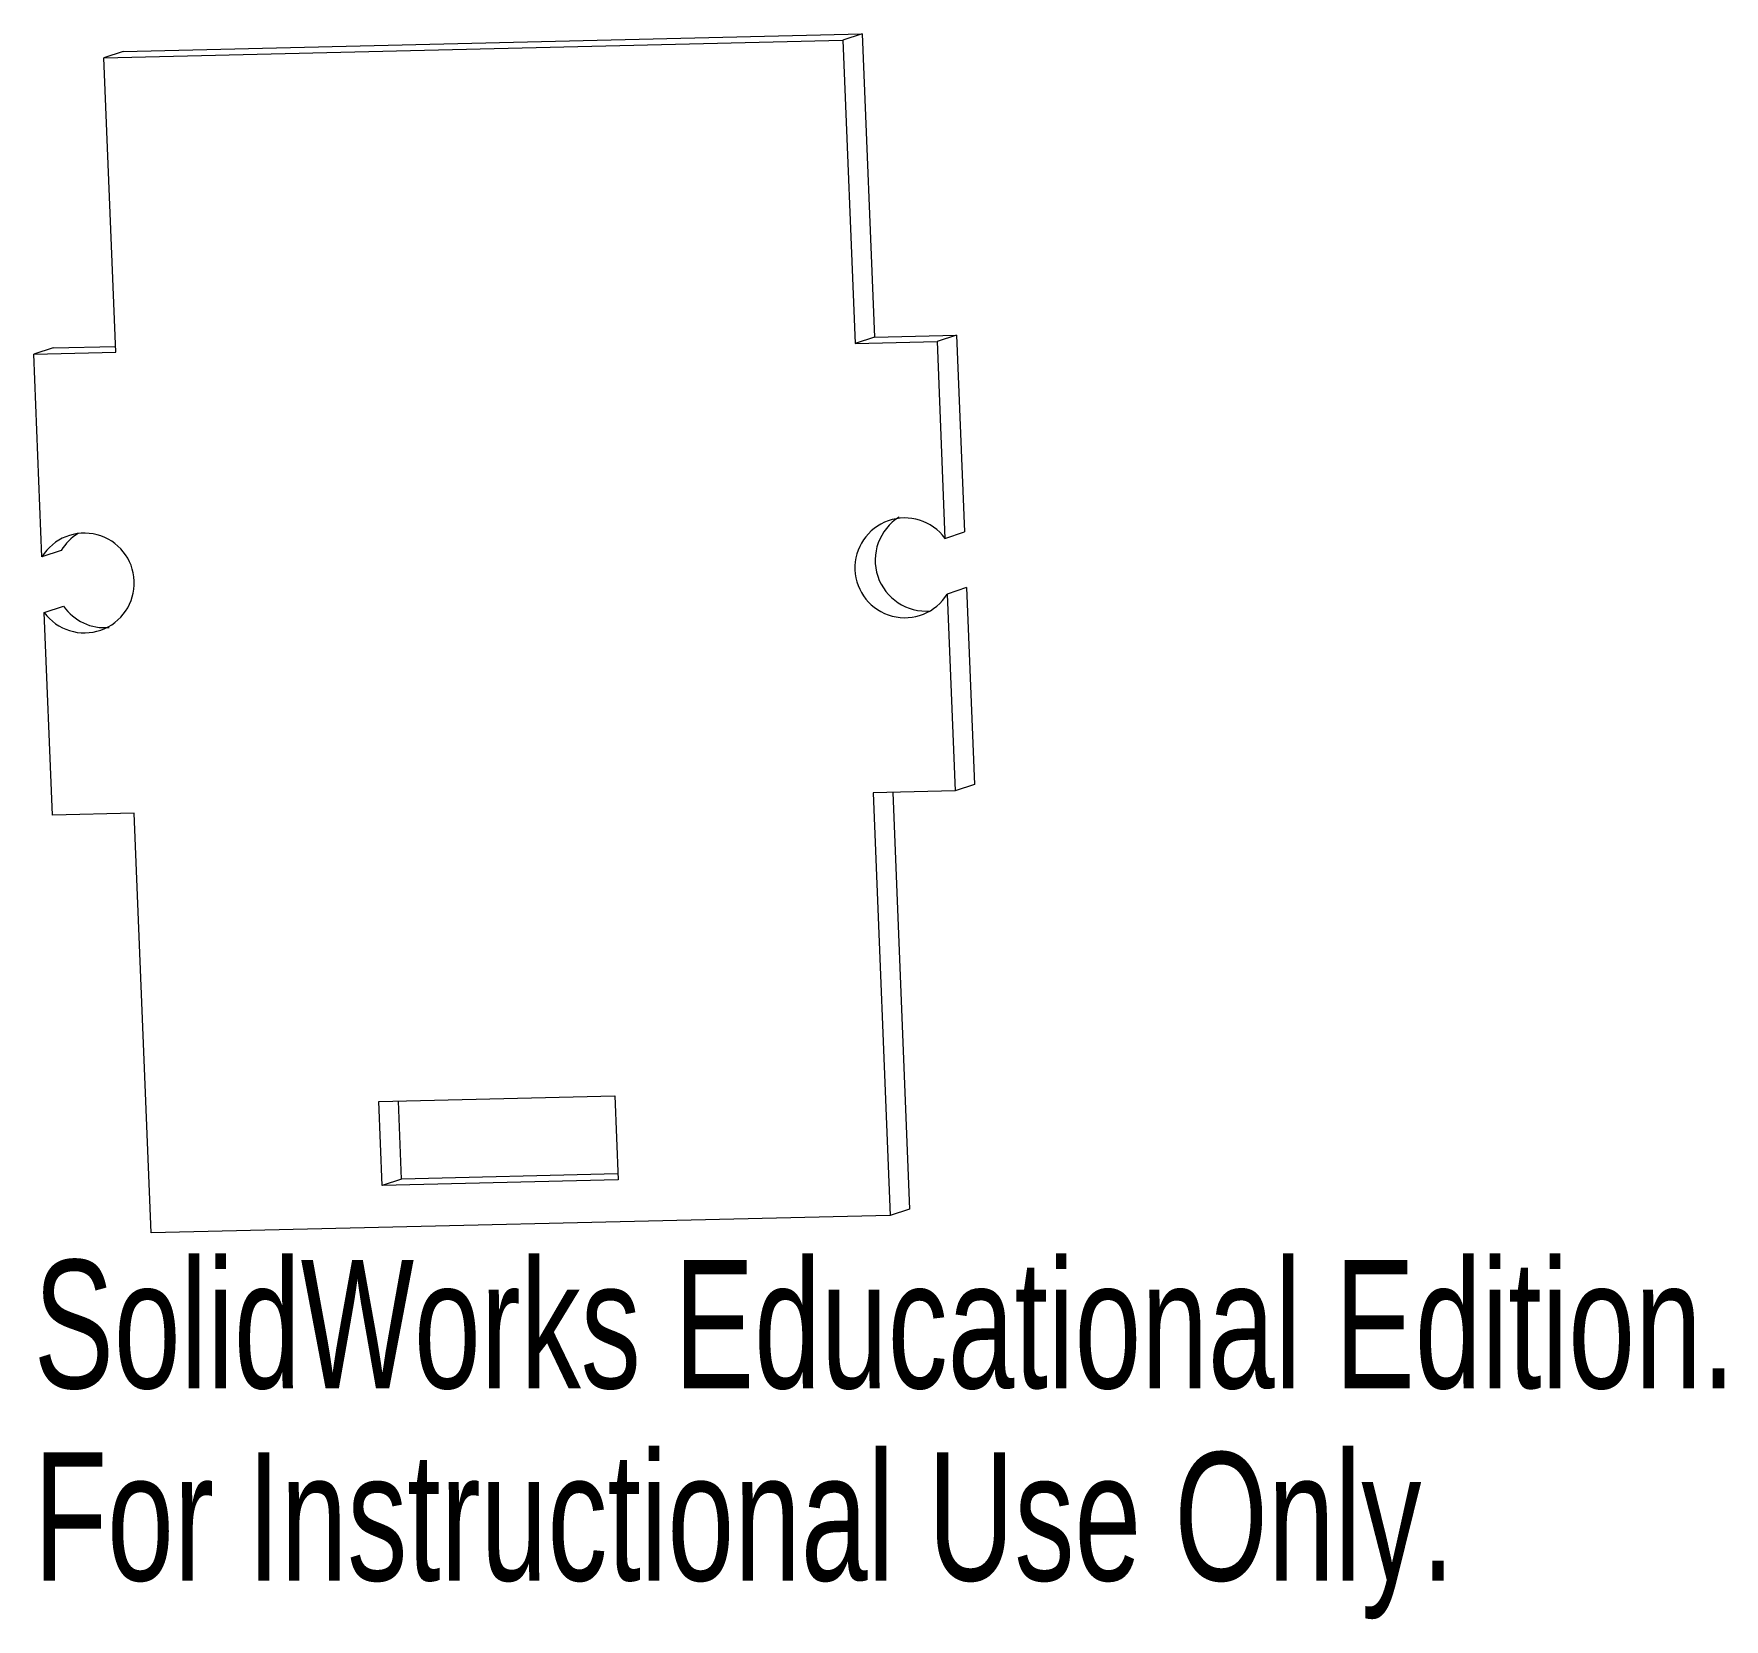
# Model space of a CAD drawing. Header units: millimetres. Extents: x -33.6 to 30.1, y -59.6 to 0.2.
import ezdxf

# ---------------------------------------------------------------- set-up
doc = ezdxf.new("R2010")
doc.units = ezdxf.units.MM
doc.styles.add('SLDTEXTSTYLE0', font='TXT', dxfattribs={"width": 0.7})

msp = doc.modelspace()

# ---------------------------------------------------------------- linework, layer by layer
at = {"color": 7, "linetype": 'Continuous', "lineweight": 15}
for p, q in [((-30.218, -0.493), (-2.358, 0.169)), ((-2.358, 0.169), (-3.087, -0.073)), ((-2.358, 0.169), (-1.898, -11.264)), ((-30.947, -0.735), (-3.087, -0.073)), ((-30.218, -0.493), (-30.947, -0.735)), ((-3.087, -0.073), (-2.628, -11.506)), ((-30.501, -11.84), (-30.947, -0.735)), ((-1.898, -11.264), (-2.628, -11.506)), ((-2.628, -11.506), (0.46, -11.433)), ((-1.898, -11.264), (1.189, -11.191)), ((1.189, -11.191), (0.46, -11.433)), ((0.46, -11.433), (0.758, -18.855)), ((1.189, -11.191), (1.488, -18.613)), ((-32.858, -11.671), (-33.588, -11.913)), ((-33.588, -11.913), (-30.501, -11.84)), ((-33.281, -19.551), (-33.588, -11.913)), ((-32.858, -11.671), (-30.51, -11.615)), ((0.758, -18.855), (1.488, -18.613)), ((-32.551, -19.309), (-33.281, -19.551)), ((1.572, -20.712), (0.843, -20.954)), ((0.843, -20.954), (1.141, -28.377)), ((1.572, -20.712), (1.871, -28.135)), ((-33.196, -21.65), (-32.467, -21.408)), ((-32.889, -29.288), (-33.196, -21.65)), ((1.141, -28.377), (-1.946, -28.45)), ((-1.946, -28.45), (-1.305, -44.382)), ((-1.208, -28.432), (-0.576, -44.14)), ((1.871, -28.135), (1.141, -28.377)), ((-29.802, -29.214), (-32.889, -29.288)), ((-29.165, -45.044), (-29.802, -29.214)), ((-20.583, -40.086), (-11.693, -39.875)), ((-20.456, -43.251), (-20.583, -40.086)), ((-19.727, -43.009), (-19.845, -40.068)), ((-11.693, -39.875), (-11.566, -43.039)), ((-19.727, -43.009), (-20.456, -43.251)), ((-11.566, -43.039), (-20.456, -43.251)), ((-11.575, -42.815), (-19.727, -43.009)), ((-1.305, -44.382), (-29.165, -45.044)), ((-0.576, -44.14), (-1.305, -44.382))]:
    msp.add_line(p, q, dxfattribs=at)
for centre, radius, start, end in [((-0.757, -19.967), 1.88, 36.27368, 328.33236), ((0.043, -19.681), 1.916, 121.74264, 274.94501), ((-31.681, -20.538), 1.88, 216.27368, 148.33236), ((-30.983, -20.242), 1.825, 120.76161, 149.23779), ((-30.926, -20.352), 1.868, 214.42395, 275.58902)]:
    msp.add_arc(centre, radius, start, end, dxfattribs=at)

# ---------------------------------------------------------------- texts
at = {"color": 7, "linetype": 'Continuous', "char_height": 4.83362, "attachment_point": 1, "style": 'SLDTEXTSTYLE0'}
for s, insert in [('SolidWorks Educational Edition.', (-33.588, -46.063)), ('For Instructional Use Only.', (-33.588, -53.314))]:
    msp.add_mtext(s, dxfattribs=dict(at, insert=insert))

doc.saveas('drawing.dxf')
